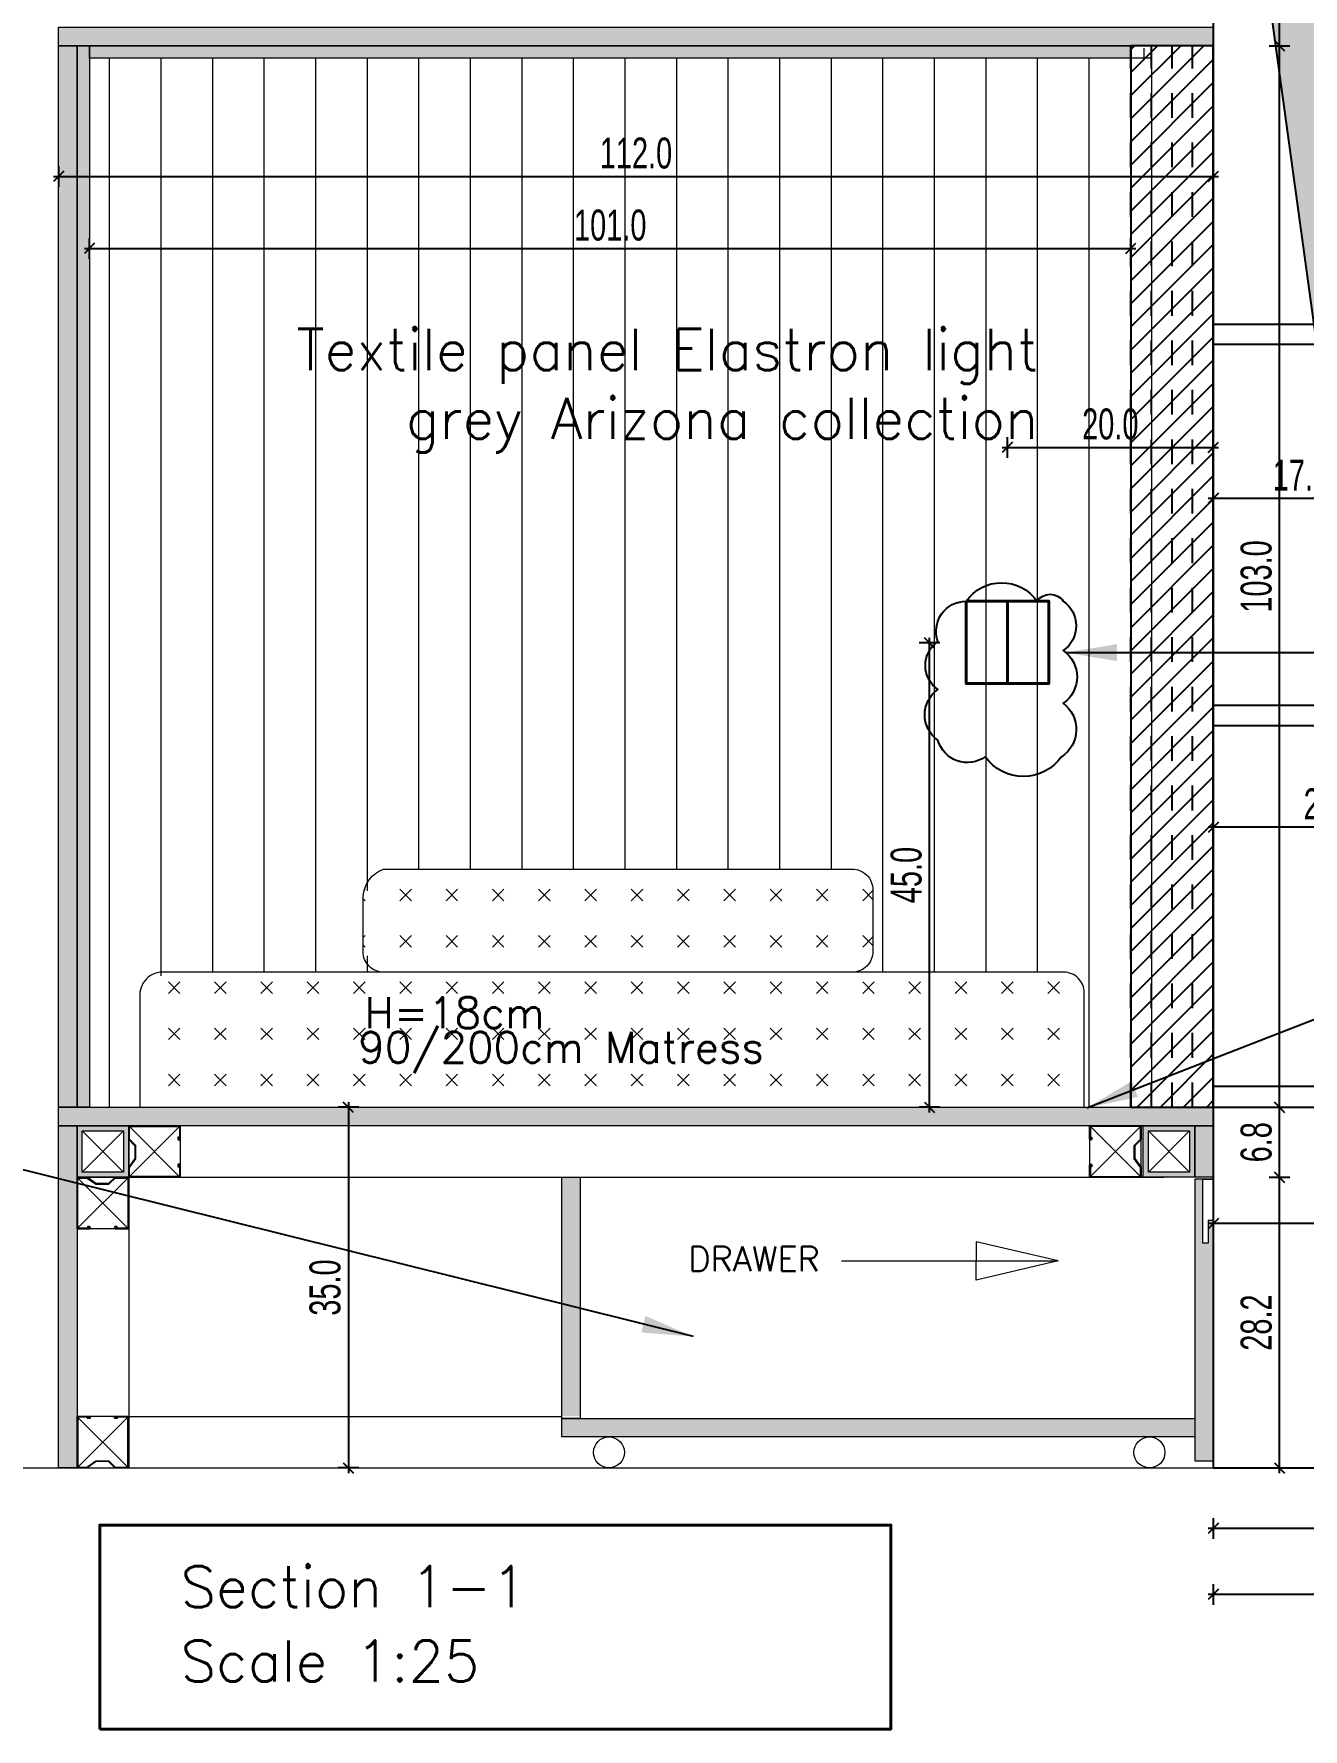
# Model space of a CAD drawing. Header units: millimetres. Extents: x 6676 to 14342, y 3639 to 5293.
# Drawn here: x 7170.7 to 7293.8, y 4941 to 5105.5 of the extents above; entities that cross this region are included whole.
import ezdxf

# ---------------------------------------------------------------- set-up
doc = ezdxf.new("R2010")
doc.units = ezdxf.units.MM
doc.linetypes.add('HIDDEN', pattern=[0.16, 0.08, -0.08])
doc.layers.get('DEFPOINTS').update_dxf_attribs({"color": 254})
for name, color, linetype, lineweight in [('1 - A-dim-work', 8, 'Continuous', 9), ('1 - bed panels', 170, 'Continuous', 9), ('1 - plaster', 1, 'Continuous', 9), ('1 - structure A-WALL', 3, 'Continuous', 18), ('1 - subStructural - Bearing', 132, 'Continuous', 9)]:
    doc.layers.add(name, color=color, linetype=linetype, lineweight=lineweight)
doc.layers.add('A-dim-work', color=8, linetype='Continuous')
doc.layers.add('A-VIEW-20', color=1, linetype='Continuous')
doc.styles.add('ENGLISH', font='romans.shx', dxfattribs={"height": 2})
doc.styles.add('hebtovna', font='hebtovna', dxfattribs={"width": 0.7})
doc.styles.get("Standard").update_dxf_attribs({"font": 'arial.ttf'})
doc.dimstyles.new('Copy of gl-D10', dxfattribs={"dimtxt": 2, "dimasz": 1, "dimexe": 1, "dimexo": 1, "dimgap": 1, "dimtad": 0, "dimdec": 1, "dimzin": 0, "dimdsep": 46, "dimtxsty": 'hebtovna', "dimblk": 'OBLIQUE', "dimblk1": 'OBLIQUE', "dimblk2": 'OBLIQUE', "dimcen": 0, "dimdle": 0.5, "dimclrd": 256, "dimclre": 256, "dimclrt": 256, "dimadec": 0, "dimazin": 0, "dimtfac": 0.05, "dimtdec": 1, "dimtix": 1, "dimtmove": 2, "dimatfit": 0, "dimfxl": 1, "dimfxlon": 1, "dimtvp": 0.75, "dimtolj": 1, "dimtzin": 0, "dimarcsym": 0})
doc.dimstyles.new('D-50', dxfattribs={"dimtxt": 11, "dimasz": 0.5, "dimexe": 0.2, "dimexo": 0, "dimgap": 0.8, "dimtad": 0, "dimdec": 0, "dimdsep": 46, "dimtxsty": 'Standard', "dimblk": 'ar11', "dimcen": 20, "dimdle": 0.1, "dimse1": 1, "dimse2": 1, "dimclrt": 2, "dimadec": 0, "dimazin": 0, "dimtfac": 1, "dimtdec": 0, "dimtix": 1, "dimtmove": 2, "dimatfit": 3, "dimfxl": 1, "dimtvp": 1, "dimtolj": 1, "dimlwd": -1, "dimlwe": -1, "dimarcsym": 0})

# ---------------------------------------------------------------- blocks, each defined once
blk = doc.blocks.new('kjh')
at = {"layer": '1 - subStructural - Bearing'}
h = blk.add_hatch(color=256, dxfattribs=at)
h.dxf.hatch_style = 1
edge = h.paths.add_edge_path()
edge.add_line((429.64, 1309.17), (429.64, 1308.19))
edge.add_line((429.64, 1308.19), (424.64, 1308.19))
edge.add_line((424.64, 1308.19), (424.64, 1309.38))
edge.add_arc((424.75, 1309.38), 0.11, 0, 180, ccw=False)
edge.add_line((424.86, 1309.38), (424.86, 1309.19))
edge.add_line((424.86, 1309.19), (424.78, 1309.19))
edge.add_line((424.78, 1309.19), (424.78, 1309.38))
edge.add_arc((424.75, 1309.38), 0.0367, 0, 180)
edge.add_line((424.71, 1309.38), (424.71, 1308.26))
edge.add_line((424.71, 1308.26), (429.56, 1308.26))
edge.add_line((429.56, 1308.26), (429.56, 1309.14))
edge.add_line((429.56, 1309.14), (428.95, 1309.99))
edge.add_line((428.95, 1309.99), (428.95, 1311.27))
edge.add_line((428.95, 1311.27), (429.56, 1311.89))
edge.add_line((429.56, 1311.89), (429.56, 1313.12))
edge.add_line((429.56, 1313.12), (424.71, 1313.12))
edge.add_line((424.71, 1313.12), (424.71, 1311.89))
edge.add_line((424.71, 1311.89), (424.78, 1312.08))
edge.add_line((424.78, 1312.08), (424.86, 1312.08))
edge.add_line((424.86, 1312.08), (424.86, 1311.89))
edge.add_arc((424.75, 1311.89), 0.11, -180, 0, ccw=False)
edge.add_line((424.64, 1311.89), (424.64, 1313.19))
edge.add_line((424.64, 1313.19), (429.64, 1313.19))
edge.add_line((429.64, 1313.19), (429.64, 1311.86))
edge.add_line((429.64, 1311.86), (429.03, 1311.24))
edge.add_line((429.03, 1311.24), (429.03, 1310.02))
edge.add_line((429.03, 1310.02), (429.64, 1309.17))
for p, q in [((424.67, 1308.19), (429.56, 1313.12)), ((424.71, 1313.12), (429.56, 1308.26))]:
    blk.add_line(p, q, dxfattribs=at)
blk.add_lwpolyline([(429.64, 1309.17), (429.64, 1308.19), (424.64, 1308.19), (424.64, 1309.38, -1), (424.86, 1309.38), (424.86, 1309.19), (424.78, 1309.19), (424.78, 1309.38, 1), (424.71, 1309.38), (424.71, 1308.26), (429.56, 1308.26), (429.56, 1309.14), (428.95, 1309.99), (428.95, 1311.27), (429.56, 1311.89), (429.56, 1313.12), (424.71, 1313.12), (424.71, 1311.89), (424.78, 1312.08), (424.86, 1312.08), (424.86, 1311.89, -1), (424.64, 1311.89), (424.64, 1313.19), (429.64, 1313.19), (429.64, 1311.86), (429.03, 1311.24), (429.03, 1310.02)], format="xyb", close=True, dxfattribs=at)
blk.add_lwpolyline([(424.64, 1308.19), (429.64, 1308.19), (429.64, 1313.19), (424.64, 1313.19), (424.64, 1308.19)], dxfattribs=at)
blk = doc.blocks.new('_Oblique')
at = {"color": 0, "linetype": 'ByBlock', "lineweight": -2}
blk.add_line((-0.5, -0.5), (0.5, 0.5), dxfattribs=at)
blk = doc.blocks.new('*D118')
at = {"layer": 'A-dim-work', "color": 6, "lineweight": -2, "transparency": 16777216}
for p, q in [((7290.49, 5001.36), (7292.49, 5001.36)), ((7291.49, 4994.06), (7291.49, 5001.86)), ((7290.49, 4994.56), (7292.49, 4994.56))]:
    blk.add_line(p, q, dxfattribs=at)
at = {"layer": 'DEFPOINTS', "color": 0, "transparency": 16777216}
for p in [(7285.07, 5001.36), (7291.49, 5001.36), (7285.07, 4994.56)]:
    blk.add_point(p, dxfattribs=at)
at = {"layer": 'A-dim-work', "color": 6, "lineweight": -2, "transparency": 16777216}
for p, rotation in [((7291.49, 5001.36), 90), ((7291.49, 4994.56), 270)]:
    blk.add_blockref('_Oblique', p, dxfattribs=dict(at, rotation=rotation))
at = {"layer": 'A-dim-work', "color": 6, "transparency": 16777216, "insert": (7289.24, 4997.96), "char_height": 3, "attachment_point": 5, "rotation": 90, "style": 'hebtovna'}
blk.add_mtext('\\A1;6.8', dxfattribs=at)
blk = doc.blocks.new('*D119')
at = {"layer": 'A-dim-work', "color": 6, "lineweight": -2, "transparency": 16777216}
for p, q in [((7291.49, 5000.86), (7291.49, 5104.86)), ((7290.49, 5104.36), (7292.49, 5104.36)), ((7290.49, 5001.36), (7292.49, 5001.36))]:
    blk.add_line(p, q, dxfattribs=at)
at = {"layer": 'DEFPOINTS', "color": 0, "transparency": 16777216}
for p in [(7285.07, 5104.36), (7291.49, 5104.36), (7284.07, 5001.36)]:
    blk.add_point(p, dxfattribs=at)
at = {"layer": 'A-dim-work', "color": 6, "lineweight": -2, "transparency": 16777216}
for p, rotation in [((7291.49, 5104.36), 90), ((7291.49, 5001.36), 270)]:
    blk.add_blockref('_Oblique', p, dxfattribs=dict(at, rotation=rotation))
at = {"layer": 'A-dim-work', "color": 6, "transparency": 16777216, "insert": (7289.24, 5052.86), "char_height": 3, "attachment_point": 5, "rotation": 90, "style": 'hebtovna'}
blk.add_mtext('\\A1;103.0', dxfattribs=at)
blk = doc.blocks.new('*D122')
at = {"layer": 'A-dim-work', "color": 6, "lineweight": -2, "transparency": 16777216}
for p, q in [((7298.57, 5223.36), (7300.57, 5223.36)), ((7299.57, 5223.86), (7299.57, 5111.16)), ((7299.57, 4965.86), (7299.57, 5100.76)), ((7298.57, 4966.36), (7300.57, 4966.36))]:
    blk.add_line(p, q, dxfattribs=at)
at = {"layer": 'DEFPOINTS', "color": 0, "transparency": 16777216}
for p in [(7284.07, 5223.36), (7299.57, 5223.36), (7284.07, 4966.36)]:
    blk.add_point(p, dxfattribs=at)
at = {"layer": 'A-dim-work', "color": 6, "lineweight": -2, "transparency": 16777216}
for p, rotation in [((7299.57, 5223.36), 90), ((7299.57, 4966.36), 270)]:
    blk.add_blockref('_Oblique', p, dxfattribs=dict(at, rotation=rotation))
at = {"layer": 'A-dim-work', "color": 6, "transparency": 16777216, "insert": (7298.63, 5105.96), "char_height": 3, "attachment_point": 5, "rotation": 90, "style": 'hebtovna'}
blk.add_mtext('\\A1;257.0', dxfattribs=at)
blk = doc.blocks.new('*D138')
at = {"layer": 'A-dim-work', "color": 6, "lineweight": -2, "transparency": 16777216}
for p, q in [((7175.56, 5084.69), (7277.57, 5084.69)), ((7176.06, 5083.69), (7176.06, 5085.69)), ((7277.07, 5083.69), (7277.07, 5085.69))]:
    blk.add_line(p, q, dxfattribs=at)
at = {"layer": 'DEFPOINTS', "color": 0, "transparency": 16777216}
for p in [(7277.07, 5084.69), (7277.07, 5047.07), (7176.06, 5001.36)]:
    blk.add_point(p, dxfattribs=at)
at = {"layer": 'A-dim-work', "color": 6, "lineweight": -2, "transparency": 16777216, "rotation": 180}
blk.add_blockref('_Oblique', (7176.06, 5084.69), dxfattribs=at)
at = {"layer": 'A-dim-work', "color": 6, "lineweight": -2, "transparency": 16777216}
blk.add_blockref('_Oblique', (7277.07, 5084.69), dxfattribs=at)
at = {"layer": 'A-dim-work', "color": 6, "transparency": 16777216, "insert": (7226.57, 5086.94), "char_height": 3, "attachment_point": 5, "style": 'hebtovna'}
blk.add_mtext('\\A1;101.0', dxfattribs=at)
blk = doc.blocks.new('*D116')
at = {"layer": 'A-dim-work', "color": 6, "lineweight": -2, "transparency": 16777216}
for p, q in [((7290.49, 4994.57), (7292.49, 4994.57)), ((7291.49, 4965.86), (7291.49, 4995.07)), ((7290.49, 4966.36), (7292.49, 4966.36))]:
    blk.add_line(p, q, dxfattribs=at)
at = {"layer": 'DEFPOINTS', "color": 0, "transparency": 16777216}
for p in [(7285.07, 4994.57), (7291.49, 4994.57), (7284.07, 4966.36)]:
    blk.add_point(p, dxfattribs=at)
at = {"layer": 'A-dim-work', "color": 6, "lineweight": -2, "transparency": 16777216}
for p, rotation in [((7291.49, 4994.57), 90), ((7291.49, 4966.36), 270)]:
    blk.add_blockref('_Oblique', p, dxfattribs=dict(at, rotation=rotation))
at = {"layer": 'A-dim-work', "color": 6, "transparency": 16777216, "insert": (7289.24, 4980.46), "char_height": 3, "attachment_point": 5, "rotation": 90, "style": 'hebtovna'}
blk.add_mtext('\\A1;28.2', dxfattribs=at)
blk = doc.blocks.new('smart panel')
at = {"layer": 'A-dim-work', "color": 6, "lineweight": 40, "ltscale": 20}
blk.add_line((9798.63, 2482.36), (9798.63, 2474.36), dxfattribs=at)
blk.add_lwpolyline([(9794.63, 2482.36), (9802.63, 2482.36), (9802.63, 2474.36), (9794.63, 2474.36)], close=True, dxfattribs=at)
blk = doc.blocks.new('ar11')
for p, q in [((0, 14.887), (0, -14.887)), ((-4.243, -4.243), (4.243, 4.243)), ((-12.405, 0), (12.405, 0))]:
    blk.add_line(p, q)
blk = doc.blocks.new('*D143')
at = {"layer": 'A-dim-work', "color": 6, "lineweight": -2, "transparency": 16777216}
for p, q in [((7290.49, 5113.36), (7292.49, 5113.36)), ((7291.49, 5103.86), (7291.49, 5113.86)), ((7290.49, 5104.36), (7292.49, 5104.36))]:
    blk.add_line(p, q, dxfattribs=at)
at = {"layer": 'DEFPOINTS', "color": 0, "transparency": 16777216}
for p in [(7282.07, 5113.36), (7291.49, 5113.36), (7282.16, 5104.36)]:
    blk.add_point(p, dxfattribs=at)
at = {"layer": 'A-dim-work', "color": 6, "lineweight": -2, "transparency": 16777216}
for p, rotation in [((7291.49, 5113.36), 90), ((7291.49, 5104.36), 270)]:
    blk.add_blockref('_Oblique', p, dxfattribs=dict(at, rotation=rotation))
at = {"layer": 'A-dim-work', "color": 6, "transparency": 16777216, "insert": (7289.24, 5108.86), "char_height": 3, "attachment_point": 5, "rotation": 90, "style": 'hebtovna'}
blk.add_mtext('\\A1;9.0', dxfattribs=at)
blk = doc.blocks.new('*D158')
at = {"layer": 'A-dim-work', "color": 6, "lineweight": -2, "transparency": 16777216}
for p, q in [((7202.17, 5001.36), (7200.17, 5001.36)), ((7201.17, 5001.86), (7201.17, 4965.86)), ((7202.17, 4966.36), (7200.17, 4966.36))]:
    blk.add_line(p, q, dxfattribs=at)
at = {"layer": 'DEFPOINTS', "color": 0, "transparency": 16777216}
for p in [(7284.07, 5001.36), (7201.17, 4966.36), (7284.07, 4966.36)]:
    blk.add_point(p, dxfattribs=at)
at = {"layer": 'A-dim-work', "color": 6, "lineweight": -2, "transparency": 16777216}
for p, rotation in [((7201.17, 5001.36), 90), ((7201.17, 4966.36), 270)]:
    blk.add_blockref('_Oblique', p, dxfattribs=dict(at, rotation=rotation))
at = {"layer": 'A-dim-work', "color": 6, "transparency": 16777216, "insert": (7198.92, 4983.86), "char_height": 3, "attachment_point": 5, "rotation": 90, "style": 'hebtovna'}
blk.add_mtext('\\A1;35.0', dxfattribs=at)
blk = doc.blocks.new('jsjs')
at = {"layer": '1 - structure A-WALL', "ltscale": 0.5, "true_color": 0x59c95b}
h = blk.add_hatch(color=93, dxfattribs=at)
h.dxf.hatch_style = 1
h.paths.add_polyline_path([(321.8, 1556.03), (326.8, 1556.03), (326.8, 1561.03), (321.8, 1561.03)])
h.paths.add_polyline_path([(322.3, 1556.53), (326.3, 1556.53), (326.3, 1560.53), (322.3, 1560.53)], flags=16)
at = {"layer": '1 - structure A-WALL', "color": 93, "ltscale": 0.5, "true_color": 0x59c95b}
for p, q in [((322.3, 1560.53), (326.3, 1556.53)), ((326.3, 1560.53), (322.3, 1556.53))]:
    blk.add_line(p, q, dxfattribs=at)
for points in [[(321.8, 1556.03), (326.8, 1556.03), (326.8, 1561.03), (321.8, 1561.03)], [(322.3, 1556.53), (326.3, 1556.53), (326.3, 1560.53), (322.3, 1560.53)]]:
    blk.add_lwpolyline(points, close=True, dxfattribs=at)
blk = doc.blocks.new('bed panel')
at = {"layer": '1 - bed panels', "true_color": 0x334acc}
h = blk.add_hatch(dxfattribs=at)
h.set_pattern_fill('DOTS', color=162, scale=0.1, angle=135, style=0)
h.set_pattern_definition([(135, (383.70182, -2341.78494), (-0.168379802, -0.056126601), [0, -0.15875])])
h.paths.add_polyline_path([(0, 0), (0, 103), (1.2, 103), (1.2, 0)])
h = blk.add_hatch(dxfattribs=at)
h.set_pattern_fill('DOTS', color=162, scale=0.1, angle=45, style=0)
h.set_pattern_definition([(45, (-2354.48499, -280.70376), (-0.056126601, 0.168379802), [0, -0.15875])])
h.paths.add_polyline_path([(1.2, 103), (102.2, 103), (102.2, 101.8), (1.2, 101.8)])
at = {"layer": '1 - bed panels'}
h = blk.add_hatch(dxfattribs=at)
h.set_pattern_fill('ANGLE', color=256)
h.set_pattern_definition([(0, (0, 0), (0, 6.985), [5.08, -1.905]), (90, (0, 0), (-6.985, 4e-16), [5.08, -1.905])])
h.paths.add_polyline_path([(104.2, 101.8), (102.2, 101.8), (102.2, 103), (104.2, 103)])
at = {"layer": '1 - bed panels', "true_color": 0xc2c2c2}
h = blk.add_hatch(dxfattribs=at)
h.set_pattern_fill('LINE', color=9, scale=1.575, angle=-90)
h.set_pattern_definition([(270, (-6928.7526, -5114.3626), (5.000625, -2e-15), [])])
edge = h.paths.add_edge_path()
edge.add_line((1.2, 0), (6.09, 0))
edge.add_line((6.09, 0), (6.09, 10.66))
edge.add_line((6.09, 10.66), (8.5, 13.1))
edge.add_line((8.5, 13.1), (29.73, 13.1))
edge.add_line((29.73, 13.1), (27.73, 15.1))
edge.add_line((27.73, 15.1), (27.74, 20.45))
edge.add_line((27.74, 20.45), (29.73, 23.1))
edge.add_line((29.73, 23.1), (75.18, 23.1))
edge.add_line((75.18, 23.1), (77.18, 21.1))
edge.add_line((77.18, 21.1), (77.18, 15.1))
edge.add_line((77.18, 15.1), (75.18, 13.1))
edge.add_line((75.18, 13.1), (95.69, 13.1))
edge.add_line((95.69, 13.1), (97.69, 11.1))
edge.add_line((97.69, 11.1), (97.69, 0))
edge.add_line((97.69, 0), (102, 0))
edge.add_line((102, 0), (102, 101.8))
edge.add_line((102, 101.8), (1.2, 101.8))
edge.add_line((1.2, 101.8), (1.34, 0))
h = blk.add_hatch(dxfattribs=at)
h.set_pattern_fill('CROSS', color=9, scale=0.5, angle=135)
h.set_pattern_definition([(135, (-331.6467, -1430.928), (-4.490128, 4e-16), [1.5875, -4.7625]), (225, (-331.6467, -1429.8054), (-4e-16, -4.490128), [1.5875, -4.7625])])
edge = h.paths.add_edge_path()
edge.add_line((97.69, 0), (97.69, 11.1))
edge.add_arc((95.69, 11.1), 2, 0, 90)
edge.add_line((95.69, 13.1), (8.5, 13.1))
edge.add_arc((8.29, 10.89), 2.21, 84.6061, 185.9412)
edge.add_line((6.09, 10.66), (6.09, 0))
edge.add_line((6.09, 0), (97.69, 0))
edge = h.paths.add_edge_path()
edge.add_line((29.73, 23.1), (75.18, 23.1))
edge.add_arc((75.18, 21.1), 2, 0, 90, ccw=False)
edge.add_line((77.18, 21.1), (77.18, 15.1))
edge.add_arc((75.18, 15.1), 2, -90, 0, ccw=False)
edge.add_line((75.18, 13.1), (29.73, 13.1))
edge.add_arc((29.73, 15.1), 2, 180, 270, ccw=False)
edge.add_line((27.73, 15.1), (27.74, 20.45))
edge.add_arc((30.74, 20.27), 3, 109.5912, 176.4134, ccw=False)
at = {"layer": 'A-dim-work'}
h = blk.add_hatch(dxfattribs=at)
h.set_pattern_fill('ANGLE', color=256)
h.set_pattern_definition([(0, (-6930.7526, -5114.3626), (0, 6.985), [5.08, -1.905]), (90, (-6930.7526, -5114.3626), (-6.985, 4e-16), [5.08, -1.905])])
h.paths.add_polyline_path([(102.2, 101.8), (102.2, 101.8), (102.2, 103), (102.2, 103)])
at = {"layer": '1 - bed panels'}
for p, q in [((102.2, 101.8), (102.2, 0)), ((104.2, 101.8), (104.2, 0))]:
    blk.add_line(p, q, dxfattribs=at)
for points in [[(0, 0), (0, 103), (1.2, 103), (1.2, 0), (0, 0)], [(1.2, 103), (102.2, 103), (102.2, 101.8), (1.2, 101.8), (1.2, 103)]]:
    blk.add_lwpolyline(points, dxfattribs=at)
blk.add_lwpolyline([(104.2, 101.8), (102.2, 101.8), (102.2, 103), (104.2, 103)], close=True, dxfattribs=at)
at = {"layer": '1 - bed panels', "color": 9, "true_color": 0xc2c2c2}
for points in [[(29.73, 23.1), (75.18, 23.1, -0.414214), (77.18, 21.1), (77.18, 15.1, -0.414214), (75.18, 13.1), (29.73, 13.1, -0.414214), (27.73, 15.1), (27.74, 20.45, -0.30012)], [(97.69, 0), (97.69, 11.1, 0.414214), (95.69, 13.1), (8.5, 13.1, 0.473419), (6.09, 10.66), (6.09, 0)]]:
    blk.add_lwpolyline(points, format="xyb", close=True, dxfattribs=at)
at = {"layer": 'A-dim-work'}
blk.add_lwpolyline([(102.2, 101.8), (102.2, 101.8), (102.2, 103), (102.2, 103)], close=True, dxfattribs=at)
at = {"layer": 'A-VIEW-20', "linetype": 'HIDDEN', "ltscale": 30}
for p, q in [((102.2, 0), (102.2, 103)), ((104.2, 0), (104.2, 103)), ((106.2, 0), (106.2, 103)), ((108.2, 0), (108.2, 103)), ((110.2, 0), (110.2, 103))]:
    blk.add_line(p, q, dxfattribs=at)
blk = doc.blocks.new('*D161')
at = {"layer": 'A-dim-work', "color": 6, "lineweight": -2, "transparency": 16777216}
for p, q in [((7264.6, 5065.39), (7285.57, 5065.39)), ((7265.1, 5064.39), (7265.1, 5066.39)), ((7285.07, 5064.39), (7285.07, 5066.39))]:
    blk.add_line(p, q, dxfattribs=at)
at = {"layer": 'DEFPOINTS', "color": 0, "transparency": 16777216}
for p in [(7285.07, 5065.39), (7265.1, 5034.41), (7285.07, 5034.41)]:
    blk.add_point(p, dxfattribs=at)
at = {"layer": 'A-dim-work', "color": 6, "lineweight": -2, "transparency": 16777216, "rotation": 180}
blk.add_blockref('_Oblique', (7265.1, 5065.39), dxfattribs=at)
at = {"layer": 'A-dim-work', "color": 6, "lineweight": -2, "transparency": 16777216}
blk.add_blockref('_Oblique', (7285.07, 5065.39), dxfattribs=at)
at = {"layer": 'A-dim-work', "color": 6, "transparency": 16777216, "insert": (7275.08, 5067.64), "char_height": 3, "attachment_point": 5, "style": 'hebtovna'}
blk.add_mtext('\\A1;20.0', dxfattribs=at)
blk = doc.blocks.new('*D162')
at = {"layer": 'A-dim-work', "color": 6, "lineweight": -2, "transparency": 16777216}
for p, q in [((7257.54, 5000.86), (7257.54, 5046.91)), ((7258.54, 5046.41), (7256.54, 5046.41)), ((7258.54, 5001.36), (7256.54, 5001.36))]:
    blk.add_line(p, q, dxfattribs=at)
at = {"layer": 'DEFPOINTS', "color": 0, "transparency": 16777216}
for p in [(7257.54, 5046.41), (7269.1, 5046.41), (7272.55, 5001.36)]:
    blk.add_point(p, dxfattribs=at)
at = {"layer": 'A-dim-work', "color": 6, "lineweight": -2, "transparency": 16777216}
for p, rotation in [((7257.54, 5046.41), 90), ((7257.54, 5001.36), 270)]:
    blk.add_blockref('_Oblique', p, dxfattribs=dict(at, rotation=rotation))
at = {"layer": 'A-dim-work', "color": 6, "transparency": 16777216, "insert": (7255.29, 5023.89), "char_height": 3, "attachment_point": 5, "rotation": 90, "style": 'hebtovna'}
blk.add_mtext('\\A1;45.0', dxfattribs=at)
blk = doc.blocks.new('*D163')
at = {"layer": 'A-dim-work', "color": 6, "lineweight": -2, "transparency": 16777216}
for p, q in [((7172.56, 5091.68), (7285.57, 5091.68)), ((7173.06, 5092.68), (7173.06, 5090.68)), ((7285.07, 5092.68), (7285.07, 5090.68))]:
    blk.add_line(p, q, dxfattribs=at)
at = {"layer": 'DEFPOINTS', "color": 0, "transparency": 16777216}
for p in [(7173.06, 5096.92), (7285.07, 5097.48), (7285.07, 5091.68)]:
    blk.add_point(p, dxfattribs=at)
at = {"layer": 'A-dim-work', "color": 6, "lineweight": -2, "transparency": 16777216, "rotation": 180}
blk.add_blockref('_Oblique', (7173.06, 5091.68), dxfattribs=at)
at = {"layer": 'A-dim-work', "color": 6, "lineweight": -2, "transparency": 16777216}
blk.add_blockref('_Oblique', (7285.07, 5091.68), dxfattribs=at)
at = {"layer": 'A-dim-work', "color": 6, "transparency": 16777216, "insert": (7229.07, 5093.93), "char_height": 3, "attachment_point": 5, "style": 'hebtovna'}
blk.add_mtext('\\A1;112.0', dxfattribs=at)
blk = doc.blocks.new('*D268')
at = {"layer": 'A-dim-work', "color": 6, "lineweight": -2, "transparency": 16777216}
for p, q in [((45.51, 35), (47.51, 35)), ((46.51, -0.5), (46.51, 35.5)), ((45.51, 0), (47.51, 0))]:
    blk.add_line(p, q, dxfattribs=at)
at = {"layer": 'DEFPOINTS', "color": 0, "transparency": 16777216}
for p in [(7.62, 35), (46.51, 35), (7.62, 0)]:
    blk.add_point(p, dxfattribs=at)
at = {"layer": 'A-dim-work', "color": 6, "lineweight": -2, "transparency": 16777216}
for p, rotation in [((46.51, 35), 90), ((46.51, 0), 270)]:
    blk.add_blockref('_Oblique', p, dxfattribs=dict(at, rotation=rotation))
at = {"layer": 'A-dim-work', "color": 6, "transparency": 16777216, "insert": (44.26, 17.5), "char_height": 3, "attachment_point": 5, "rotation": 90, "style": 'hebtovna'}
blk.add_mtext('\\A1;35.0', dxfattribs=at)
blk = doc.blocks.new('*D269')
at = {"layer": 'A-dim-work', "color": 6, "lineweight": -2, "transparency": 16777216}
for p, q in [((46.51, 37), (46.51, 38)), ((45.51, 37), (47.51, 37)), ((46.51, 35), (46.51, 37)), ((45.51, 35), (47.51, 35)), ((46.51, 35), (46.51, 34))]:
    blk.add_line(p, q, dxfattribs=at)
at = {"layer": 'DEFPOINTS', "color": 0, "transparency": 16777216}
for p in [(11.42, 37), (46.51, 37), (11.42, 35)]:
    blk.add_point(p, dxfattribs=at)
at = {"layer": 'A-dim-work', "color": 6, "lineweight": -2, "transparency": 16777216}
for p, rotation in [((46.51, 37), 270), ((46.51, 35), 90)]:
    blk.add_blockref('_Oblique', p, dxfattribs=dict(at, rotation=rotation))
at = {"layer": 'A-dim-work', "color": 6, "transparency": 16777216, "insert": (44.26, 36), "char_height": 3, "attachment_point": 5, "rotation": 90, "style": 'hebtovna'}
blk.add_mtext('\\A1;2.0', dxfattribs=at)
blk = doc.blocks.new('*D270')
at = {"layer": 'A-dim-work', "color": 6, "lineweight": -2, "transparency": 16777216}
for p, q in [((46.51, 36.5), (46.51, 72.5)), ((45.51, 72), (47.51, 72)), ((45.51, 37), (47.51, 37))]:
    blk.add_line(p, q, dxfattribs=at)
at = {"layer": 'DEFPOINTS', "color": 0, "transparency": 16777216}
for p in [(11.5, 72), (46.51, 72), (15, 37)]:
    blk.add_point(p, dxfattribs=at)
at = {"layer": 'A-dim-work', "color": 6, "lineweight": -2, "transparency": 16777216}
for p, rotation in [((46.51, 72), 90), ((46.51, 37), 270)]:
    blk.add_blockref('_Oblique', p, dxfattribs=dict(at, rotation=rotation))
at = {"layer": 'A-dim-work', "color": 6, "transparency": 16777216, "insert": (44.26, 54.5), "char_height": 3, "attachment_point": 5, "rotation": 90, "style": 'hebtovna'}
blk.add_mtext('\\A1;35.0', dxfattribs=at)
blk = doc.blocks.new('*D271')
at = {"layer": 'A-dim-work', "color": 6, "lineweight": -2, "transparency": 16777216}
for p, q in [((46.57, 74), (46.57, 75)), ((45.57, 74), (47.57, 74)), ((46.57, 72), (46.57, 74)), ((45.57, 72), (47.57, 72)), ((46.57, 72), (46.57, 71))]:
    blk.add_line(p, q, dxfattribs=at)
at = {"layer": 'DEFPOINTS', "color": 0, "transparency": 16777216}
for p in [(8.88, 74), (46.57, 74), (8.88, 72)]:
    blk.add_point(p, dxfattribs=at)
at = {"layer": 'A-dim-work', "color": 6, "lineweight": -2, "transparency": 16777216}
for p, rotation in [((46.57, 74), 270), ((46.57, 72), 90)]:
    blk.add_blockref('_Oblique', p, dxfattribs=dict(at, rotation=rotation))
at = {"layer": 'A-dim-work', "color": 6, "transparency": 16777216, "insert": (44.32, 73), "char_height": 3, "attachment_point": 5, "rotation": 90, "style": 'hebtovna'}
blk.add_mtext('\\A1;2.0', dxfattribs=at)
blk = doc.blocks.new('*D272')
at = {"layer": 'A-dim-work', "color": 6, "lineweight": -2, "transparency": 16777216}
for p, q in [((0, 24.7), (0, 22.7)), ((30, 24.7), (30, 22.7)), ((30.5, 23.7), (-0.5, 23.7))]:
    blk.add_line(p, q, dxfattribs=at)
at = {"layer": 'DEFPOINTS', "color": 0, "transparency": 16777216}
for p in [(0, 36), (30, 35), (0, 23.7)]:
    blk.add_point(p, dxfattribs=at)
at = {"layer": 'A-dim-work', "color": 6, "lineweight": -2, "transparency": 16777216, "rotation": 180}
blk.add_blockref('_Oblique', (0, 23.7), dxfattribs=at)
at = {"layer": 'A-dim-work', "color": 6, "lineweight": -2, "transparency": 16777216}
blk.add_blockref('_Oblique', (30, 23.7), dxfattribs=at)
at = {"layer": 'A-dim-work', "color": 6, "transparency": 16777216, "insert": (15, 25.95), "char_height": 3, "attachment_point": 5, "style": 'hebtovna'}
blk.add_mtext('\\A1;30.0', dxfattribs=at)
blk = doc.blocks.new('*D273')
at = {"layer": 'A-dim-work', "color": 6, "lineweight": -2, "transparency": 16777216}
for p, q in [((0, 63.16), (0, 61.16)), ((23, 63.16), (23, 61.16)), ((23.5, 62.16), (-0.5, 62.16))]:
    blk.add_line(p, q, dxfattribs=at)
at = {"layer": 'DEFPOINTS', "color": 0, "transparency": 16777216}
for p in [(0, 73), (23, 72), (0, 62.16)]:
    blk.add_point(p, dxfattribs=at)
at = {"layer": 'A-dim-work', "color": 6, "lineweight": -2, "transparency": 16777216, "rotation": 180}
blk.add_blockref('_Oblique', (0, 62.16), dxfattribs=at)
at = {"layer": 'A-dim-work', "color": 6, "lineweight": -2, "transparency": 16777216}
blk.add_blockref('_Oblique', (23, 62.16), dxfattribs=at)
at = {"layer": 'A-dim-work', "color": 6, "transparency": 16777216, "insert": (11.5, 64.41), "char_height": 3, "attachment_point": 5, "style": 'hebtovna'}
blk.add_mtext('\\A1;23.0', dxfattribs=at)
blk = doc.blocks.new('*D274')
at = {"layer": 'A-dim-work', "color": 6, "lineweight": -2, "transparency": 16777216}
for p, q in [((17.5, 94.07), (-0.5, 94.07)), ((0, 95.07), (0, 93.07)), ((17, 95.07), (17, 93.07))]:
    blk.add_line(p, q, dxfattribs=at)
at = {"layer": 'DEFPOINTS', "color": 0, "transparency": 16777216}
for p in [(0, 109), (17, 109), (0, 94.07)]:
    blk.add_point(p, dxfattribs=at)
at = {"layer": 'A-dim-work', "color": 6, "lineweight": -2, "transparency": 16777216, "rotation": 180}
blk.add_blockref('_Oblique', (0, 94.07), dxfattribs=at)
at = {"layer": 'A-dim-work', "color": 6, "lineweight": -2, "transparency": 16777216}
blk.add_blockref('_Oblique', (17, 94.07), dxfattribs=at)
at = {"layer": 'A-dim-work', "color": 6, "transparency": 16777216, "insert": (8.5, 96.32), "char_height": 3, "attachment_point": 5, "style": 'hebtovna'}
blk.add_mtext('\\A1;17.0', dxfattribs=at)
blk = doc.blocks.new('*D275')
at = {"layer": 'A-dim-work', "color": 6, "lineweight": -2, "transparency": 16777216}
for p, q in [((45.51, 109), (47.51, 109)), ((46.51, 73.5), (46.51, 109.5)), ((45.51, 74), (47.51, 74))]:
    blk.add_line(p, q, dxfattribs=at)
at = {"layer": 'DEFPOINTS', "color": 0, "transparency": 16777216}
for p in [(15.17, 109), (46.51, 109), (23, 74)]:
    blk.add_point(p, dxfattribs=at)
at = {"layer": 'A-dim-work', "color": 6, "lineweight": -2, "transparency": 16777216}
for p, rotation in [((46.51, 109), 90), ((46.51, 74), 270)]:
    blk.add_blockref('_Oblique', p, dxfattribs=dict(at, rotation=rotation))
at = {"layer": 'A-dim-work', "color": 6, "transparency": 16777216, "insert": (44.26, 91.5), "char_height": 3, "attachment_point": 5, "rotation": 90, "style": 'hebtovna'}
blk.add_mtext('\\A1;35.0', dxfattribs=at)
blk = doc.blocks.new('*D276')
at = {"layer": 'A-dim-work', "color": 6, "lineweight": -2, "transparency": 16777216}
for p, q in [((46.6, 111), (46.6, 112)), ((45.6, 111), (47.6, 111)), ((46.6, 109), (46.6, 111)), ((45.6, 109), (47.6, 109)), ((46.6, 109), (46.6, 108))]:
    blk.add_line(p, q, dxfattribs=at)
at = {"layer": 'DEFPOINTS', "color": 0, "transparency": 16777216}
for p in [(5, 111), (46.6, 111), (5, 109)]:
    blk.add_point(p, dxfattribs=at)
at = {"layer": 'A-dim-work', "color": 6, "lineweight": -2, "transparency": 16777216}
for p, rotation in [((46.6, 111), 270), ((46.6, 109), 90)]:
    blk.add_blockref('_Oblique', p, dxfattribs=dict(at, rotation=rotation))
at = {"layer": 'A-dim-work', "color": 6, "transparency": 16777216, "insert": (44.35, 110), "char_height": 3, "attachment_point": 5, "rotation": 90, "style": 'hebtovna'}
blk.add_mtext('\\A1;2.0', dxfattribs=at)
blk = doc.blocks.new('*D277')
at = {"layer": 'A-dim-work', "color": 6, "lineweight": -2, "transparency": 16777216}
for p, q in [((45.51, 147), (47.51, 147)), ((46.51, 110.5), (46.51, 147.5)), ((45.51, 111), (47.51, 111))]:
    blk.add_line(p, q, dxfattribs=at)
at = {"layer": 'DEFPOINTS', "color": 0, "transparency": 16777216}
for p in [(0, 147), (46.51, 147), (0, 111)]:
    blk.add_point(p, dxfattribs=at)
at = {"layer": 'A-dim-work', "color": 6, "lineweight": -2, "transparency": 16777216}
for p, rotation in [((46.51, 147), 90), ((46.51, 111), 270)]:
    blk.add_blockref('_Oblique', p, dxfattribs=dict(at, rotation=rotation))
at = {"layer": 'A-dim-work', "color": 6, "transparency": 16777216, "insert": (44.26, 129), "char_height": 3, "attachment_point": 5, "rotation": 90, "style": 'hebtovna'}
blk.add_mtext('\\A1;36.0', dxfattribs=at)
blk = doc.blocks.new('*D256')
at = {"layer": 'A-dim-work', "color": 6, "lineweight": -2, "transparency": 16777216}
for p, q in [((7285.07, 4955.08), (7285.07, 4953.08)), ((7315.06, 4955.08), (7315.06, 4953.08)), ((7315.56, 4954.08), (7284.57, 4954.08))]:
    blk.add_line(p, q, dxfattribs=at)
at = {"layer": 'DEFPOINTS', "color": 0, "transparency": 16777216}
for p in [(7285.07, 4966.36), (7315.06, 4966.36), (7285.07, 4954.08)]:
    blk.add_point(p, dxfattribs=at)
at = {"layer": 'A-dim-work', "color": 6, "lineweight": -2, "transparency": 16777216, "rotation": 180}
blk.add_blockref('_Oblique', (7285.07, 4954.08), dxfattribs=at)
at = {"layer": 'A-dim-work', "color": 6, "lineweight": -2, "transparency": 16777216}
blk.add_blockref('_Oblique', (7315.06, 4954.08), dxfattribs=at)
at = {"layer": 'A-dim-work', "color": 6, "transparency": 16777216, "insert": (7300.07, 4956.33), "char_height": 3, "attachment_point": 5, "style": 'hebtovna'}
blk.add_mtext('\\A1;30.0', dxfattribs=at)
blk = doc.blocks.new('*D258')
at = {"layer": 'A-dim-work', "color": 6, "lineweight": -2, "transparency": 16777216}
for p, q in [((7285.07, 4961.49), (7285.07, 4959.49)), ((7310.05, 4961.49), (7310.05, 4959.49)), ((7310.55, 4960.49), (7284.57, 4960.49))]:
    blk.add_line(p, q, dxfattribs=at)
at = {"layer": 'DEFPOINTS', "color": 0, "transparency": 16777216}
for p in [(7285.07, 4966.36), (7310.05, 4966.29), (7285.07, 4960.49)]:
    blk.add_point(p, dxfattribs=at)
at = {"layer": 'A-dim-work', "color": 6, "lineweight": -2, "transparency": 16777216, "rotation": 180}
blk.add_blockref('_Oblique', (7285.07, 4960.49), dxfattribs=at)
at = {"layer": 'A-dim-work', "color": 6, "lineweight": -2, "transparency": 16777216}
blk.add_blockref('_Oblique', (7310.05, 4960.49), dxfattribs=at)
at = {"layer": 'A-dim-work', "color": 6, "transparency": 16777216, "insert": (7297.56, 4962.74), "char_height": 3, "attachment_point": 5, "style": 'hebtovna'}
blk.add_mtext('\\A1;25.0', dxfattribs=at)
blk = doc.blocks.new('staircase')
at = {"layer": 'A-dim-work'}
h = blk.add_hatch(color=256, dxfattribs=at)
h.dxf.hatch_style = 1
h.paths.add_polyline_path([(24.97, 0), (30, 0), (10, 147), (0, 147), (0, 142), (5.48, 142)])
for points in [[(24.97, 0), (30, 0), (10, 147), (0, 147), (0, 142), (5.48, 142)], [(17, 109), (0, 109), (0, 111), (17, 111)], [(23, 72), (0, 72), (0, 74), (23, 74)], [(0, 35), (30, 35), (30, 37), (0, 37)]]:
    blk.add_lwpolyline(points, close=True, dxfattribs=at)
blk.add_lwpolyline([(0, 142), (0, 0), (24.97, 0)], dxfattribs=at)
for base, p1, p2, picture, middle in [((46.51, 147), (0, 111), (0, 147), '*D277', (44.26, 129)), ((46.6, 111), (5, 109), (5, 111), '*D276', (44.35, 110)), ((46.51, 109), (23, 74), (15.17, 109), '*D275', (44.26, 91.5)), ((46.57, 74), (8.88, 72), (8.88, 74), '*D271', (44.32, 73)), ((46.51, 72), (15, 37), (11.5, 72), '*D270', (44.26, 54.5)), ((46.51, 37), (11.42, 35), (11.42, 37), '*D269', (44.26, 36)), ((46.51, 35), (7.62, 0), (7.62, 35), '*D268', (44.26, 17.5))]:
    dim = blk.add_linear_dim(base=base, p1=p1, p2=p2, angle=90, dimstyle='Copy of gl-D10', override={"dimtxt": 3, "dimclrd": 6, "dimclre": 6, "dimclrt": 6}, dxfattribs=at)
    dim.commit()
    dim.dimension.update_dxf_attribs({"geometry": picture, "text_midpoint": middle})
for base, p1, p2, picture, middle in [((0, 94.07), (17, 109), (0, 109), '*D274', (8.5, 96.32)), ((0, 62.16), (23, 72), (0, 73), '*D273', (11.5, 64.41)), ((0, 23.7), (30, 35), (0, 36), '*D272', (15, 25.95))]:
    dim = blk.add_linear_dim(base=base, p1=p1, p2=p2, dimstyle='Copy of gl-D10', override={"dimtxt": 3, "dimclrd": 6, "dimclre": 6, "dimclrt": 6}, dxfattribs=at)
    dim.commit()
    dim.dimension.update_dxf_attribs({"geometry": picture, "text_midpoint": middle})

msp = doc.modelspace()

# ---------------------------------------------------------------- hatches: boundary and pattern name
at = {"layer": '1 - plaster', "true_color": 0xe0a352}
for points in [[(7173.065, 5104.363), (7173.065, 5106.163), (7285.068, 5106.163), (7285.065, 5104.363)], [(7173.083, 5104.363), (7174.846, 5104.362), (7174.862, 5001.365), (7173.066, 5001.362)], [(7173.065, 4999.583), (7173.066, 5001.365), (7285.065, 5001.355), (7285.068, 4999.574)], [(7173.082, 4999.565), (7174.845, 4999.564), (7174.861, 4966.362), (7173.08, 4966.359)], [(7285.066, 4994.565), (7283.269, 4994.565), (7283.268, 4999.564), (7285.068, 4999.565)], [(7223.665, 4994.565), (7221.865, 4994.565), (7221.865, 4971.361), (7223.665, 4971.361)], [(7283.687, 4994.365), (7283.269, 4994.365), (7283.269, 4967.061), (7285.066, 4967.061), (7285.066, 4990.365), (7284.566, 4990.365), (7284.566, 4988.158), (7284.066, 4988.158), (7284.066, 4994.365)], [(7283.269, 4969.361), (7221.865, 4969.361), (7221.865, 4971.161), (7283.269, 4971.161)]]:
    msp.add_hatch(color=33, dxfattribs=at).paths.add_polyline_path(points)
at = {"layer": '1 - structure A-WALL'}
h = msp.add_hatch(color=256, dxfattribs=at)
h.dxf.hatch_style = 1
h.paths.add_polyline_path([(7282.769, 4995.064), (7282.769, 4999.064), (7278.769, 4999.064), (7278.769, 4995.064)])
h.paths.add_polyline_path([(7278.269, 4994.564), (7278.269, 4999.564), (7283.269, 4999.564), (7283.269, 4994.564)])
at = {"layer": 'A-dim-work'}
h = msp.add_hatch(dxfattribs=at)
h.set_pattern_fill('ANSI31', color=256, scale=0.5)
h.set_pattern_definition([(45, (246.1143, 311.3875), (-1.12253202, 1.12253202), [])])
h.paths.add_polyline_path([(7277.068, 5001.365), (7285.067, 5001.365), (7285.066, 5104.364), (7277.067, 5104.364)])

# ---------------------------------------------------------------- linework, layer by layer
msp.add_line((7285.066, 4994.365), (7285.066, 4992.365))
at = {"layer": '1 - A-dim-work'}
msp.add_lwpolyline([(7278.769, 4995.064), (7278.769, 4999.064), (7282.769, 4999.064), (7282.769, 4995.064)], close=True, dxfattribs=at)
for points in [[(7248.999, 4986.443), (7270.024, 4986.443), (7262.07, 4988.298), (7262.07, 4986.443)], [(7248.999, 4986.443), (7270.024, 4986.443), (7262.07, 4984.587), (7262.07, 4986.443)]]:
    msp.add_lwpolyline(points, dxfattribs=at)
at = {"layer": '1 - plaster'}
for p, q in [((7285.065, 5001.364), (7285.066, 5104.363)), ((7284.066, 4988.158), (7284.066, 4994.365)), ((7284.066, 4994.365), (7285.066, 4994.365)), ((7285.066, 4990.365), (7284.566, 4990.365)), ((7284.566, 4990.365), (7284.566, 4988.158)), ((7284.566, 4988.158), (7284.066, 4988.158))]:
    msp.add_line(p, q, dxfattribs=at)
for points in [[(7285.066, 5106.163), (7285.066, 5104.363), (7173.065, 5104.363), (7173.065, 5106.163), (7285.066, 5106.163)], [(7174.864, 5001.365), (7173.065, 5001.362), (7173.065, 5104.363), (7174.865, 5104.363), (7174.864, 5001.365)], [(7285.065, 5001.364), (7285.068, 4999.565), (7173.066, 4999.565), (7173.066, 5001.365), (7285.065, 5001.364)], [(7174.863, 4966.362), (7173.064, 4966.359), (7173.063, 4999.565), (7174.863, 4999.565), (7174.863, 4966.362)], [(7283.265, 4999.564), (7285.068, 4999.565), (7285.066, 4994.565), (7283.269, 4994.565), (7283.267, 4999.564)], [(7221.865, 4969.784), (7221.865, 4994.565), (7223.665, 4994.565), (7223.665, 4971.161), (7221.865, 4971.161)], [(7285.066, 4994.365), (7285.066, 4994.365), (7283.269, 4994.365), (7283.269, 4967.061), (7285.066, 4967.061), (7285.066, 4992.365)], [(7283.269, 4969.361), (7221.865, 4969.361), (7221.865, 4971.161), (7283.269, 4971.161), (7283.269, 4969.361)], [(6938.042, 4966.361), (7782.084, 4966.361)]]:
    msp.add_lwpolyline(points, dxfattribs=at)
msp.add_lwpolyline([(7174.064, 5104.863), (7174.064, 5104.863)], close=True, dxfattribs=at)
for centre in [(7226.446, 4967.861), (7278.877, 4967.861)]:
    msp.add_circle(centre, 1.5, dxfattribs=at)
at = {"layer": '1 - structure A-WALL'}
for points in [[(7278.269, 4994.564), (7278.269, 4999.564), (7283.269, 4999.564), (7283.269, 4994.564)], [(7278.769, 4995.064), (7278.769, 4999.064), (7282.769, 4999.064), (7282.769, 4995.064)]]:
    msp.add_lwpolyline(points, close=True, dxfattribs=at)
for points in [[(7278.769, 4999.064), (7282.769, 4995.065)], [(7282.769, 4999.064), (7278.769, 4995.064)]]:
    msp.add_lwpolyline(points, dxfattribs=at)
at = {"layer": '1 - subStructural - Bearing'}
for p, q in [((7179.863, 4994.565), (7179.864, 4969.784)), ((7179.863, 4994.565), (7280.268, 4994.565)), ((7179.864, 4971.361), (7221.865, 4971.361))]:
    msp.add_line(p, q, dxfattribs=at)
at = {"layer": 'A-dim-work'}
msp.add_lwpolyline([(7277.068, 5001.365), (7285.067, 5001.365), (7285.066, 5104.364), (7277.067, 5104.364)], close=True, dxfattribs=at)
at = {"layer": 'A-dim-work', "color": 2}
msp.add_lwpolyline([(7270.52, 5050.467, -0.5205671), (7270.52, 5045.668, -0.5205671), (7270.52, 5040.562, -0.5205671), (7270.341, 5035.369, -0.5205671), (7262.956, 5035.369, -0.5205671), (7258.353, 5036.978, -0.5205671), (7258.353, 5041.897, -0.5205671), (7258.353, 5046.551, -0.5205671), (7261.103, 5050.467, -0.5205671), (7267.974, 5050.467, -0.5205671)], format="xyb", close=True, dxfattribs=at)
at = {"layer": 'A-dim-work', "color": 6, "lineweight": 40, "ltscale": 20}
msp.add_lwpolyline([(7177.049, 4941.013), (7253.805, 4941.013), (7253.805, 4960.817), (7177.049, 4960.817)], close=True, dxfattribs=at)
at = {"layer": 'A-VIEW-20', "linetype": 'HIDDEN', "ltscale": 30}
msp.add_line((7285.065, 5001.364), (7285.066, 5104.363), dxfattribs=at)

# ---------------------------------------------------------------- block references
at = {"xscale": -0.9999573823474149, "yscale": 0.9999573823474149, "zscale": 0.9999573823474149, "rotation": 359.9993054138626}
msp.add_blockref('jsjs', (7501.631, 3438.597), dxfattribs=at)
at = {"xscale": -1}
msp.add_blockref('kjh', (7609.5, 3686.376), dxfattribs=at)
msp.add_blockref('kjh', (6848.432, 3686.375))
at = {"xscale": -1, "rotation": 270}
msp.add_blockref('kjh', (5866.675, 4564.928), dxfattribs=at)
at = {"rotation": 270}
msp.add_blockref('kjh', (5866.674, 5395.998), dxfattribs=at)
at = {"layer": '1 - A-dim-work'}
msp.add_blockref('smart panel', (-2533.524, 2568.106), dxfattribs=at)
at = {"layer": 'A-dim-work'}
for name, p in [('staircase', (7285.066, 4966.361)), ('bed panel', (7174.864, 5001.365))]:
    msp.add_blockref(name, p, dxfattribs=at)

# ---------------------------------------------------------------- texts
at = {"layer": 'A-dim-work', "color": 6, "lineweight": 40, "ltscale": 20, "style": 'ENGLISH'}
for s, width, gutter_width, heights, insert, char_height, attachment_point in [('Textile panel Elastron light grey Arizona collection', 87.96484, 5, [12.677], (7268.123, 5064.879), 4, 9), ('H=18cm', 45.80206, 1, [5.044], (7202.74, 5012.025), 3, 1), ('90/200cm Matress', 45.80206, 1, [5.044], (7202.139, 5008.669), 3, 1), ('DRAWER', 14.78928, 300.452, [0], (7234.154, 4987.837), 2.4, 1), ('Section 1-1', 90.61171, 1, [0], (7184.904, 4956.83), 4, 1), ('Scale 1:25', 90.61171, 1, [0], (7184.904, 4949.617), 4, 1)]:
    msp.add_mtext_dynamic_manual_height_columns(s, width=width, gutter_width=gutter_width, heights=heights, dxfattribs=dict(at, insert=insert, char_height=char_height, attachment_point=attachment_point))

# ---------------------------------------------------------------- dimensions: what is measured, and where the dimension line sits
at = {"layer": 'A-dim-work'}
dim = msp.add_linear_dim(base=(7299.57, 5223.361), p1=(7284.067, 4966.361), p2=(7284.067, 5223.361), angle=90, dimstyle='Copy of gl-D10', override={"dimtxt": 3, "dimclrd": 6, "dimclre": 6, "dimclrt": 6}, dxfattribs=at)
dim.commit()
dim.dimension.update_dxf_attribs({"geometry": '*D122', "text_midpoint": (7298.631, 5105.961), "dimtype": 160})
for base, p1, p2, picture, middle in [((7291.491, 5113.359), (7282.16, 5104.363), (7282.073, 5113.359), '*D143', (7289.241, 5108.861)), ((7291.491, 5104.363), (7284.065, 5001.364), (7285.066, 5104.363), '*D119', (7289.241, 5052.863)), ((7257.542, 5046.411), (7272.551, 5001.364), (7269.103, 5046.411), '*D162', (7255.292, 5023.888)), ((7201.168, 4966.361), (7284.065, 5001.364), (7284.067, 4966.361), '*D158', (7198.918, 4983.862)), ((7291.491, 5001.364), (7285.066, 4994.565), (7285.065, 5001.364), '*D118', (7289.241, 4997.964)), ((7291.491, 4994.566), (7284.067, 4966.361), (7285.066, 4994.566), '*D116', (7289.241, 4980.463))]:
    dim = msp.add_linear_dim(base=base, p1=p1, p2=p2, angle=90, dimstyle='Copy of gl-D10', override={"dimtxt": 3, "dimclrd": 6, "dimclre": 6, "dimclrt": 6}, dxfattribs=at)
    dim.commit()
    dim.dimension.update_dxf_attribs({"geometry": picture, "text_midpoint": middle})
for base, p1, p2, picture, middle in [((7285.066, 5091.681), (7173.065, 5096.922), (7285.066, 5097.475), '*D163', (7229.065, 5093.931)), ((7277.071, 5084.692), (7176.063, 5001.365), (7277.071, 5047.066), '*D138', (7226.567, 5086.942)), ((7285.067, 5065.393), (7265.103, 5034.411), (7285.067, 5034.411), '*D161', (7275.085, 5067.643)), ((7285.066, 4954.081), (7315.065, 4966.361), (7285.066, 4966.361), '*D256', (7300.065, 4956.331)), ((7285.066, 4960.488), (7310.049, 4966.288), (7285.066, 4966.361), '*D258', (7297.557, 4962.738))]:
    dim = msp.add_linear_dim(base=base, p1=p1, p2=p2, dimstyle='Copy of gl-D10', override={"dimtxt": 3, "dimclrd": 6, "dimclre": 6, "dimclrt": 6}, dxfattribs=at)
    dim.commit()
    dim.dimension.update_dxf_attribs({"geometry": picture, "text_midpoint": middle})

# ---------------------------------------------------------------- leaders
at = {"layer": 'A-dim-work', "color": 6, "lineweight": 40, "ltscale": 20}
for points in [[(7270.725, 5045.473), (7303.49, 5045.473), (7361.093, 5045.473)], [(7272.809, 5001.304), (7304.686, 5013.703), (7456.537, 5013.703)], [(7234.642, 4979.095), (7165.012, 4996.43), (7101.456, 4996.43)]]:
    msp.add_leader(points, dimstyle='D-50', override={"dimasz": 5, "dimfxl": 1.25, "dimfxlon": 1}, dxfattribs=at)

doc.saveas('drawing.dxf')
